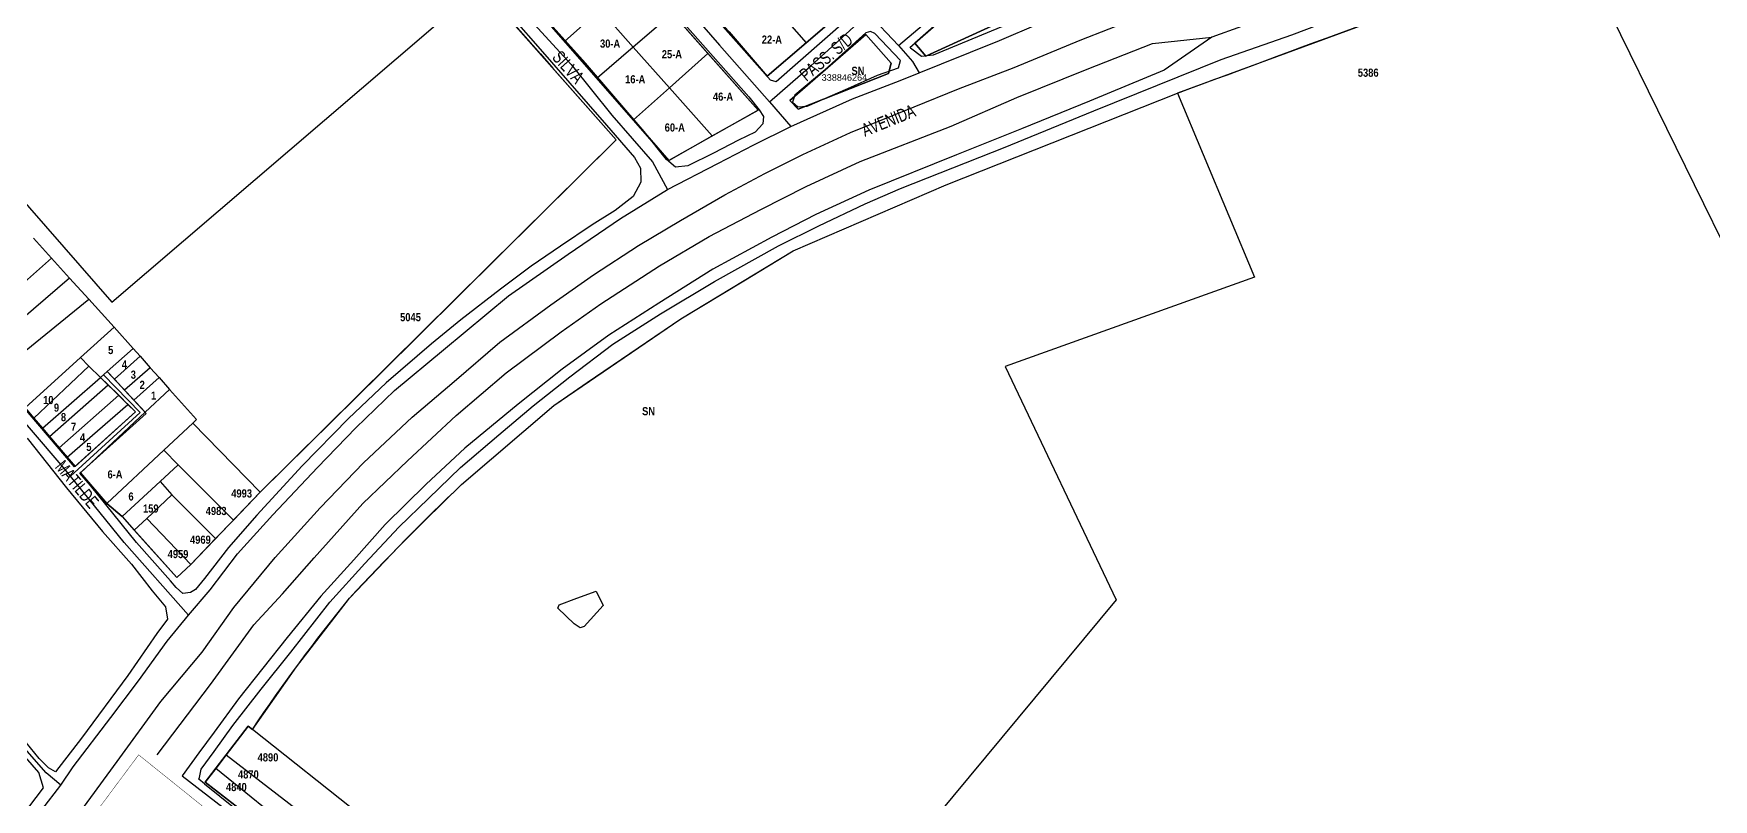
# Model space of a CAD drawing. Extents: x 206099 to 208675, y 4843659 to 4845705.
# Drawn here: x 206520 to 207036, y 4844002 to 4844237 of the extents above; entities that cross this region are included whole.
import ezdxf
from ezdxf.enums import TextEntityAlignment as Align

# ---------------------------------------------------------------- set-up
doc = ezdxf.new("R2010")
doc.units = 0
doc.header["$LTSCALE"] = 1.5
doc.header["$MEASUREMENT"] = 0
for name, color, linetype in [('CD-MALHA-LOTES', 40, 'CONTINUOUS'), ('CD_TXT_QUADRA', 7, 'CONTINUOUS'), ('LM-LIM-SETOR-FISCAL', 7, 'CONTINUOUS'), ('RU-QUADRAS', 6, 'CONTINUOUS'), ('SV-EIXO-ROD-ESTR', 7, 'CONTINUOUS'), ('SV-EIXO-RUA-N-PAV', 6, 'CONTINUOUS'), ('SV-EIXO-RUA-PAV', 20, 'CONTINUOUS'), ('SV-RUA-NAO-PAV-S-GUIA-C-GUIA', 7, 'CONTINUOUS'), ('SV-RUA-PAVIM-S-GUIA-C-GUIA', 7, 'CONTINUOUS'), ('SV-TXT-RUA-N-PAV-S-GUIA-C-GUIA', 7, 'CONTINUOUS'), ('SV-TXT-RUA-PAV-S-GUIA-C-GUIA', 7, 'CONTINUOUS'), ('Th_NmrPort', 7, 'CONTINUOUS')]:
    doc.layers.add(name, color=color, linetype=linetype)
doc.styles.add('ARIAL', font='ARIAL.TTF')
doc.styles.add('MONOTXT', font='ARIAL.TTF', dxfattribs={"height": 0.2})
doc.styles.get("Standard").update_dxf_attribs({"font": 'swisscbo.ttf'})
doc.linetypes.add('Limite', pattern='A,20,-3,[130,ltypeshp.shx,S=6.35,R=0,X=0,Y=0],-3,20', length=46)

msp = doc.modelspace()

# ---------------------------------------------------------------- linework, layer by layer
at = {"layer": 'CD-MALHA-LOTES', "linetype": 'Continuous'}
for p, q in [((206459.44, 4844251.33), (206543.73, 4844154.96)), ((206543.73, 4844154.96), (206657.11, 4844251.92)), ((206698.75, 4844204.8), (206657.11, 4844251.92)), ((206811.74, 4844253.14), (206790.54, 4844234.5)), ((206955.55, 4844250.14), (206871.23, 4844219.1)), ((207115.62, 4844016.82), (206999.31, 4844253.74)), ((206673.49, 4844245.9), (206682.93, 4844235.1)), ((206682.93, 4844235.1), (206693.86, 4844244.72)), ((206693.86, 4844244.72), (206704.02, 4844233.29)), ((206745.25, 4844248.18), (206757.09, 4844234.63)), ((206757.09, 4844234.63), (206769.11, 4844244.9)), ((206716.1, 4844243.66), (206704.02, 4844233.29)), ((206726.97, 4844231.35), (206716.1, 4844243.66)), ((206793.89, 4844230.53), (206817.87, 4844241.44)), ((206682.93, 4844235.1), (206692.88, 4844223.72)), ((206733.49, 4844237.95), (206745.13, 4844224.41)), ((206745.13, 4844224.41), (206757.09, 4844234.63)), ((206775.5, 4844237.12), (206752.09, 4844216.86)), ((206783.23, 4844228.34), (206775.5, 4844237.12)), ((206790.54, 4844234.5), (206793.89, 4844230.53)), ((206704.02, 4844233.29), (206692.88, 4844223.72)), ((206704.02, 4844233.29), (206715.12, 4844220.81)), ((206715.12, 4844220.81), (206726.97, 4844231.35)), ((206742.37, 4844213.92), (206726.97, 4844231.35)), ((206754.72, 4844214.24), (206782.43, 4844225.15)), ((206782.43, 4844225.15), (206783.23, 4844228.34)), ((206692.88, 4844223.72), (206704.03, 4844210.96)), ((206704.03, 4844210.96), (206715.12, 4844220.81)), ((206728.29, 4844206), (206715.12, 4844220.81)), ((206800.14, 4844190.95), (206871.23, 4844219.1)), ((206871.23, 4844219.1), (206894.93, 4844162.67)), ((206728.29, 4844206), (206742.37, 4844213.92)), ((206752.09, 4844216.86), (206754.72, 4844214.24)), ((206704.03, 4844210.96), (206714.93, 4844198.49)), ((206626.44, 4844133.18), (206698.75, 4844204.8)), ((206714.93, 4844198.49), (206728.29, 4844206)), ((206753.11, 4844170.67), (206800.14, 4844190.95)), ((206519.65, 4844174.62), (206525.21, 4844168.46)), ((206525.21, 4844168.46), (206498.24, 4844144.57)), ((206525.21, 4844168.46), (206530.78, 4844162.34)), ((206737.99, 4844161.52), (206753.11, 4844170.67)), ((206530.78, 4844162.34), (206503.29, 4844138.71)), ((206530.78, 4844162.34), (206536.71, 4844155.85)), ((206894.93, 4844162.67), (206818.25, 4844135.19)), ((206718.65, 4844149.85), (206737.99, 4844161.52)), ((206508.3, 4844132.83), (206536.71, 4844155.85)), ((206536.71, 4844155.85), (206544.45, 4844147.3)), ((206534.1, 4844137.9), (206544.45, 4844147.3)), ((206544.45, 4844147.3), (206550.33, 4844140.71)), ((206689.79, 4844130.24), (206718.65, 4844149.85)), ((206534.1, 4844137.9), (206517.12, 4844122.47)), ((206536.73, 4844135.31), (206534.1, 4844137.9)), ((206550.33, 4844140.71), (206542.38, 4844133.62)), ((206552.47, 4844138.31), (206544.55, 4844131.29)), ((206550.33, 4844140.71), (206552.47, 4844138.31)), ((206552.47, 4844138.31), (206555.59, 4844134.81)), ((206519.79, 4844119.33), (206536.73, 4844135.31)), ((206522.41, 4844116.25), (206540.27, 4844131.83)), ((206540.27, 4844131.83), (206536.73, 4844135.31)), ((206542.6, 4844129.55), (206540.27, 4844131.83)), ((206542.38, 4844133.62), (206544.55, 4844131.29)), ((206544.55, 4844131.29), (206547.69, 4844127.92)), ((206555.59, 4844134.81), (206547.69, 4844127.92)), ((206558.28, 4844131.78), (206550.55, 4844124.83)), ((206555.59, 4844134.81), (206558.28, 4844131.78)), ((206558.28, 4844131.78), (206561.52, 4844128.15)), ((206589.33, 4844096.56), (206626.44, 4844133.18)), ((206818.25, 4844135.19), (206852.45, 4844063.46)), ((206524.63, 4844113.64), (206542.6, 4844129.55)), ((206545.87, 4844126.33), (206527.56, 4844110.2)), ((206545.87, 4844126.33), (206542.6, 4844129.55)), ((206548.7, 4844123.53), (206545.87, 4844126.33)), ((206547.69, 4844127.92), (206550.55, 4844124.83)), ((206554, 4844121.12), (206561.52, 4844128.15)), ((206561.52, 4844128.15), (206569.75, 4844118.93)), ((206679.64, 4844123.18), (206689.79, 4844130.24)), ((206517.12, 4844122.47), (206519.79, 4844119.33)), ((206530.01, 4844107.32), (206548.7, 4844123.53)), ((206532.48, 4844104.43), (206551.04, 4844121.23)), ((206554, 4844121.12), (206534.12, 4844102.52)), ((206551.04, 4844121.23), (206548.7, 4844123.53)), ((206550.55, 4844124.83), (206554, 4844121.12)), ((206651.26, 4844098.94), (206679.64, 4844123.18)), ((206519.79, 4844119.33), (206522.41, 4844116.25)), ((206522.41, 4844116.25), (206524.63, 4844113.64)), ((206568.63, 4844117.74), (206559.73, 4844109.47)), ((206569.75, 4844118.93), (206568.63, 4844117.74)), ((206568.63, 4844117.74), (206589.33, 4844096.56)), ((206524.63, 4844113.64), (206527.56, 4844110.2)), ((206527.56, 4844110.2), (206530.01, 4844107.32)), ((206530.01, 4844107.32), (206532.48, 4844104.43)), ((206559.73, 4844109.47), (206542.23, 4844093.13)), ((206559.73, 4844109.47), (206564.13, 4844105.01)), ((206534.12, 4844102.52), (206542.23, 4844093.13)), ((206564.13, 4844105.01), (206558.65, 4844099.9)), ((206564.13, 4844105.01), (206581.12, 4844088.02)), ((206546.93, 4844089.12), (206558.65, 4844099.9)), ((206562.22, 4844095.8), (206554.49, 4844088.5)), ((206558.65, 4844099.9), (206562.22, 4844095.8)), ((206562.22, 4844095.8), (206575.62, 4844082.3)), ((206581.12, 4844088.02), (206589.33, 4844096.56)), ((206634.16, 4844082.13), (206651.26, 4844098.94)), ((206542.23, 4844093.13), (206546.93, 4844089.12)), ((206546.93, 4844089.12), (206550.64, 4844084.92)), ((206550.64, 4844084.92), (206554.49, 4844088.5)), ((206563.77, 4844070.38), (206550.64, 4844084.92)), ((206554.49, 4844088.5), (206568.01, 4844074.39)), ((206575.62, 4844082.3), (206581.12, 4844088.02)), ((206568.01, 4844074.39), (206575.62, 4844082.3)), ((206616.8, 4844063.99), (206634.16, 4844082.13)), ((206568.01, 4844074.39), (206563.77, 4844070.38)), ((206600.5, 4844042.9), (206616.8, 4844063.99)), ((206852.45, 4844063.46), (206778.98, 4843975.19)), ((206586.97, 4844023.69), (206600.5, 4844042.9)), ((206585.67, 4844024.71), (206578.87, 4844015.84)), ((206586.97, 4844023.69), (206585.67, 4844024.71)), ((206620.27, 4843997.23), (206586.97, 4844023.69)), ((206578.87, 4844015.84), (206575.68, 4844011.69)), ((206578.87, 4844015.84), (206605.3, 4843995.53)), ((206575.68, 4844011.69), (206572.46, 4844007.48)), ((206572.46, 4844007.48), (206598.69, 4843987.2)), ((206601.53, 4843990.77), (206575.68, 4844011.69))]:
    msp.add_line(p, q, dxfattribs=at)
at = {"layer": 'LM-LIM-SETOR-FISCAL', "linetype": 'Limite', "ltscale": 0.1, "const_width": 0.13, "flags": 128}
msp.add_lwpolyline([(206951.13, 4844515.15), (206103.85, 4844311.15), (206102.2, 4844310.76), (206463.03, 4843896.23), (206552, 4844015.88), (206955.36, 4843691.91), (206997.06, 4843661.13), (206998.31, 4843663.57), (207016.42, 4843698.58), (207012.73, 4843700.99), (207070.72, 4843830.73), (207120.99, 4843945.82), (207148.62, 4843951), (207201.26, 4843971.46), (207207.29, 4843958.02), (207217.12, 4843955.42), (207337.27, 4843938.21), (207437.15, 4843921.71), (207622.29, 4843892.61), (207679.53, 4843880.04), (207690.49, 4843889.02), (207671.55, 4843915.2), (207748.93, 4843970.7), (207711.26, 4844025.71), (207698.36, 4844043.55), (207668.91, 4844086.59), (207641.42, 4844125.22), (207698.91, 4844166.45), (207678.15, 4844195.51), (207667.43, 4844209.54), (207654.06, 4844227.54), (207631.24, 4844260.95), (207605.71, 4844299.54), (207598, 4844309.83), (207586.64, 4844326.37), (207553.25, 4844375.41), (207542.96, 4844389.81), (207530.49, 4844407.67), (207597.31, 4844451.76), (207621.23, 4844476.19), (207656.93, 4844513), (207690.53, 4844547.25), (207699.44, 4844555.93), (207701.4, 4844564.61), (207693.13, 4844573.37), (207679, 4844583.84), (207661.07, 4844596.77), (207637.45, 4844615.37), (207585.86, 4844655.97), (207575.48, 4844664.69), (207569.08, 4844671.5), (207569.45, 4844680.36), (207654.93, 4844703.13), (207663.89, 4844680.39), (207677.57, 4844669.34), (207702.32, 4844650.54), (207716.26, 4844640.68), (207753.78, 4844609.83), (207762.93, 4844554.62), (207770.13, 4844473.57), (207776.84, 4844472.68), (207793.01, 4844360.57), (207785.17, 4844355.62), (207770.44, 4844345.59), (207748.43, 4844330.95), (207747.91, 4844324.8), (207753.52, 4844317.31), (207769.28, 4844298.69), (207775.01, 4844293.43), (207782.88, 4844283.92), (207789.15, 4844276.2), (207815.46, 4844244.33), (207819.38, 4844241.82), (207833.89, 4844253.22), (207837.15, 4844248.8), (207827.85, 4844241.71), (207830.8, 4844238.17), (207835.76, 4844241.82), (207843.28, 4844230.65), (207850.47, 4844234.85), (207853.27, 4844229.99), (207850.22, 4844228.31), (207852.55, 4844223.47), (207862.28, 4844194.53), (207852.98, 4844190.72), (207855.45, 4844183.13), (207841.05, 4844179.2), (207842.75, 4844174.19), (207831.58, 4844167.48), (207835.38, 4844161.88), (207841.17, 4844165.37), (207847.07, 4844155.75), (207831.32, 4844146.19), (207834.89, 4844140.85), (207829.27, 4844137.4), (207831.74, 4844133), (207827.93, 4844130.58), (207830.96, 4844126.13), (207825.79, 4844122.95), (207828.8, 4844117.88), (207826.74, 4844116.71), (207837.07, 4844101.63), (207828.21, 4844096.11), (207838.21, 4844083.58), (207810.77, 4844063.9), (207814.94, 4844058.51), (207818.35, 4844060.87), (207823.85, 4844053.22), (207815.63, 4844047.62), (207818.11, 4844034.1), (207801.11, 4844022.39), (207805.92, 4844012.86), (207800.29, 4844003.99), (207792.72, 4843932.76), (207821.91, 4843926.4), (207859.75, 4843922.03), (207884.09, 4843912.26), (207889.39, 4843912.02), (207898.99, 4843924.88), (207898.88, 4843930.09), (207899.02, 4843938.96), (207962.06, 4843938.77), (207963.84, 4843901.85), (207941.02, 4843902.05), (207942.04, 4843841.47), (208007.7, 4843841.21), (208022.14, 4843841.12), (208036.07, 4843839.89), (208056.34, 4843840.14), (208090.26, 4843841.1), (208106.1, 4843842.59), (208189.59, 4843856.54), (208188.16, 4843865.4), (208275.25, 4843877.18), (208292.72, 4843880.37), (208298.69, 4843887.78), (208321.91, 4843926.37), (208334.62, 4843947.55), (208347.38, 4843979.84), (208351.66, 4843981.53), (208361.4, 4843993.9), (208372.92, 4843999.2), (208371.9, 4844007.23), (208387.36, 4844030.68), (208393.74, 4844026.56), (208401.25, 4844038.55), (208394.9, 4844042.64), (208398.77, 4844059.02), (208405.89, 4844063.32), (208424.47, 4844062.68), (208426.06, 4844069.85), (208422.67, 4844090.07), (208413.98, 4844110.55), (208424.48, 4844115.64), (208426.74, 4844111.64), (208466.87, 4844139.33), (208484, 4844172.26), (208526.46, 4844173.32), (208524.92, 4844238.99), (208556.34, 4844273.82), (208606.67, 4844329.22), (208617.29, 4844355.28), (208634.75, 4844382.44), (208623.4, 4844573.87), (208620.94, 4844586.93), (208617.24, 4844585.48), (208611.62, 4844582.44), (208602.16, 4844575.47), (208597.22, 4844571.55), (208589.65, 4844565.64), (208583.91, 4844560.59), (208574.64, 4844553.13), (208565.88, 4844547.77), (208558.91, 4844543.84), (208546.16, 4844536.68), (208538.21, 4844532.01), (208523.21, 4844523.48), (208501.29, 4844510.52), (208474.09, 4844504.73), (208470.3, 4844549.75), (208469.96, 4844556.19), (208469.21, 4844570.01), (208467.84, 4844586.2), (208466.79, 4844596.16), (208463.28, 4844642.74), (208459.25, 4844689.33), (208457.41, 4844719.81), (208456.59, 4844734.9), (208455.83, 4844742.23), (208452.75, 4844785.24), (208451.92, 4844795.94), (208448.46, 4844834.88), (208447.26, 4844852.46), (208446.16, 4844873.31), (208445.12, 4844881.64), (208441.97, 4844928.93), (208438.81, 4844974.82), (208435.74, 4845020.91), (208434.09, 4845038.6), (208431.09, 4845069.57), (208428.45, 4845117.03), (208425.65, 4845163.09), (208425.04, 4845177.97), (208424.21, 4845193.61), (208423.19, 4845208.28), (208420.65, 4845245.05), (208420.1, 4845254.11), (208419.59, 4845259.67), (208417.58, 4845281.54), (208417.08, 4845287.58), (208415.98, 4845307.61), (208414.07, 4845322.51), (208412.84, 4845335.67), (208409.33, 4845349.09), (208404.94, 4845354.53), (208397.22, 4845363.48), (208391.26, 4845367.95), (208373.27, 4845347.25), (208334.49, 4845303.29), (208294.22, 4845257.76), (208255.35, 4845213.1), (208212.72, 4845163.71), (208171.57, 4845116.42), (208140.51, 4845080.89), (208114.59, 4845051), (208102.6, 4845036.98), (208066.61, 4844996.14), (208032.07, 4844956.22), (207998.73, 4844916.29), (207967.12, 4844879.57), (207953.42, 4844867.05), (207945.01, 4844857.92), (207921.99, 4844836.18), (207906.18, 4844822.02), (207877.77, 4844798.99), (207836.45, 4844772.36), (207834.47, 4844792.78), (207833.01, 4844807.86), (207831.55, 4844856.55), (207830.63, 4844904.88), (207830.37, 4844927.94), (207830.09, 4844953.39), (207831, 4845001.71), (207831.73, 4845050.95), (207831.55, 4845099.46), (207831.55, 4845147.97), (207831.18, 4845196.48), (207831.39, 4845224.82), (207831.52, 4845241.53), (207831.55, 4845245.91), (207831.55, 4845246.41), (207831.18, 4845294.78), (207831.18, 4845343.11), (207831.73, 4845394.36), (207833.37, 4845443.42), (207833.92, 4845490.65), (207833.71, 4845521.07), (207833.56, 4845541.9), (207833.48, 4845550.53), (207833.19, 4845579.45), (207832.83, 4845604.85), (207833.56, 4845629.33), (207836.48, 4845656.56), (207836.76, 4845664.71), (207825.37, 4845667.68), (207821.82, 4845668.69), (207816.91, 4845670.09), (207805.68, 4845673.47), (207791.7, 4845677.75), (207783.5, 4845679.57), (207766.81, 4845685.02), (207754.43, 4845688.82), (207739.64, 4845691.3), (207722.13, 4845693.94), (207717.1, 4845694.68), (207690.08, 4845700.62), (207680.08, 4845702.89), (207670.03, 4845704.98), (207667.81, 4845700.16), (207660.99, 4845676.98), (207660.54, 4845673.8), (207657.39, 4845659.57), (207656.59, 4845656.53), (207655.95, 4845653.98), (207650.56, 4845639.59), (207647.27, 4845633.02), (207644.17, 4845622.85), (207641.37, 4845615.1), (207618.1, 4845615.4), (207601.33, 4845615.86), (207592.93, 4845615.82), (207543.69, 4845617.43), (207493.78, 4845618.83), (207471.28, 4845620.61), (207442.67, 4845621.38), (207409.05, 4845621.45), (207395.8, 4845621.64), (207345.61, 4845622.76), (207297.34, 4845623.66), (207302.37, 4845557.49), (207306.56, 4845504.34), (207309.91, 4845464.2), (207314.17, 4845425.29), (207318.44, 4845350.96), (207323.01, 4845301.38), (207326.21, 4845262.61), (207329.56, 4845220.35), (207332.3, 4845183.41), (207332.77, 4845157.36), (207331.5, 4845129.31), (207329.48, 4845113.1), (207327.97, 4845099.78), (207322.7, 4845067.42), (207315.32, 4845031.5), (207304.58, 4844989.44), (207294.83, 4844945.95), (207285.39, 4844902.77), (207275.03, 4844859.74), (207265.74, 4844820.37), (207255.53, 4844777.19), (207247.26, 4844743.37), (207237.49, 4844702.4), (207233.3, 4844686.1), (207226.31, 4844651.65), (207222.36, 4844634.38), (207221.5, 4844580.09), (207184.7, 4844571.41), (207132.94, 4844558.17), (207106.7, 4844555.23), (207101.3, 4844554.58), (207090.18, 4844551.4), (207069.41, 4844546.2), (207052.47, 4844541.19), (207025, 4844537.01), (206969.31, 4844520.12)], close=True, dxfattribs=at)
at = {"layer": 'RU-QUADRAS', "color": 6, "linetype": 'Continuous'}
msp.add_lwpolyline([(206325.28, 4844351.83), (206333.57, 4844355.2), (206343.28, 4844357.34), (206344.21, 4844355.8), (206356.52, 4844357.69), (206390.32, 4844365.13), (206528.2, 4844399.31), (206573.81, 4844345.11, -0.002841), (206698.75, 4844204.8), (206589.33, 4844096.56), (206568.01, 4844074.39), (206563.77, 4844070.38), (206546.93, 4844089.12), (206542.23, 4844093.13), (206534.12, 4844102.52), (206554, 4844121.12), (206542.38, 4844133.62), (206540.27, 4844131.83), (206551.04, 4844121.23), (206532.48, 4844104.43), (206448.32, 4844203.29), (206377.05, 4844283.38), (206364.41, 4844299.96), (206347.85, 4844317.84)], format="xyb", close=True, dxfattribs=at)
for points in [[(206694.43, 4844283.37), (206715.55, 4844302.63), (206769.11, 4844244.9), (206745.13, 4844224.41)], [(206651.64, 4844270.9), (206674.69, 4844290.55), (206742.37, 4844213.92), (206714.93, 4844198.49)], [(206790.54, 4844234.5), (206811.74, 4844253.14), (206818.94, 4844245.16), (206817.87, 4844241.44), (206793.89, 4844230.53)], [(206752.09, 4844216.86), (206775.5, 4844237.12), (206783.23, 4844228.34), (206782.43, 4844225.15), (206754.72, 4844214.24)]]:
    msp.add_lwpolyline(points, close=True, dxfattribs=at)
msp.add_lwpolyline([(206607.61, 4843980.25), (206572.46, 4844007.48), (206585.67, 4844024.71), (206586.97, 4844023.69, -0.022185), (206616.8, 4844063.99, -0.015261), (206651.26, 4844098.94), (206679.64, 4844123.18), (206718.65, 4844149.85), (206753.11, 4844170.67), (206800.14, 4844190.95), (206871.23, 4844219.1, -0.004043), (206994.3, 4844264.05), (206999.31, 4844253.74), (207035.08, 4844271.51), (207032.31, 4844277.51), (207054.48, 4844288.58)], format="xyb", dxfattribs=at)
at = {"layer": 'SV-EIXO-ROD-ESTR'}
msp.add_line((206900.02, 4844242.9), (206881.76, 4844236.36), dxfattribs=at)
at = {"layer": 'SV-EIXO-RUA-N-PAV', "flags": 128}
msp.add_lwpolyline([(206565.42, 4844009.38), (206592.82, 4843988.19), (206622.77, 4843963.5), (206669.79, 4843924.63), (206699.07, 4843901.64), (206726.65, 4843878.53), (206757.91, 4843853.83), (206789.43, 4843828.09), (206821.09, 4843802.22), (206859.44, 4843770.7), (206887.94, 4843747.71), (206921.82, 4843719.34), (206943.63, 4843700.69), (206955.35, 4843692.21)], dxfattribs=at)
at = {"layer": 'SV-EIXO-RUA-PAV'}
for p, q in [((206816.51, 4844235.35), (206828.56, 4844240.4)), ((206841.33, 4844235.46), (206859.13, 4844242.41)), ((206798.76, 4844228.12), (206816.51, 4844235.35)), ((206821.01, 4844227.03), (206841.33, 4844235.46)), ((206843.45, 4844226.52), (206863.58, 4844234.38)), ((206863.58, 4844234.38), (206881.76, 4844236.36)), ((206881.76, 4844236.36), (206867.19, 4844226.21)), ((206786.05, 4844223.08), (206791.91, 4844225.41)), ((206791.91, 4844225.41), (206798.76, 4844228.12)), ((206803.91, 4844220.45), (206821.01, 4844227.03)), ((206821.87, 4844217.78), (206843.45, 4844226.52)), ((206867.19, 4844226.21), (206844.18, 4844216.73)), ((206771.36, 4844217.38), (206786.05, 4844223.08)), ((206790.32, 4844214.97), (206803.91, 4844220.45)), ((206752.47, 4844208.94), (206771.36, 4844217.38)), ((206770.81, 4844207.08), (206790.32, 4844214.97)), ((206801.65, 4844209.04), (206821.87, 4844217.78)), ((206844.18, 4844216.73), (206823.28, 4844208.19)), ((206741.01, 4844203.25), (206752.47, 4844208.94)), ((206773.78, 4844198.11), (206801.65, 4844209.04)), ((206756.13, 4844200.29), (206770.81, 4844207.08)), ((206823.28, 4844208.19), (206803.31, 4844200.23)), ((206730.04, 4844197.55), (206741.01, 4844203.25)), ((206744.4, 4844194.48), (206756.13, 4844200.29)), ((206803.31, 4844200.23), (206776.38, 4844189.38)), ((206714.53, 4844189.56), (206730.04, 4844197.55)), ((206732.13, 4844187.9), (206744.4, 4844194.48)), ((206757.12, 4844190.46), (206773.78, 4844198.11)), ((206700.1, 4844180.66), (206714.53, 4844189.56)), ((206718.54, 4844180.01), (206732.13, 4844187.9)), ((206743.18, 4844183.36), (206757.12, 4844190.46)), ((206776.38, 4844189.38), (206760.08, 4844181.87)), ((206727.34, 4844175.16), (206743.18, 4844183.36)), ((206684.02, 4844169.71), (206700.1, 4844180.66)), ((206705.61, 4844172.34), (206718.54, 4844180.01)), ((206760.08, 4844181.87), (206746.54, 4844174.93)), ((206712.04, 4844166.15), (206727.34, 4844175.16)), ((206746.54, 4844174.93), (206728.43, 4844165.12)), ((206665.62, 4844156.93), (206684.02, 4844169.71)), ((206691.8, 4844163.36), (206705.61, 4844172.34)), ((206678.65, 4844154.15), (206691.8, 4844163.36)), ((206694.01, 4844154.4), (206712.04, 4844166.15)), ((206728.43, 4844165.12), (206711.85, 4844154.63)), ((206645.67, 4844140.34), (206665.62, 4844156.93)), ((206662.98, 4844142.64), (206678.65, 4844154.15)), ((206681.85, 4844145.79), (206694.01, 4844154.4)), ((206711.85, 4844154.63), (206696.45, 4844144.81)), ((206648.96, 4844130.59), (206662.98, 4844142.64)), ((206664.91, 4844133.22), (206681.85, 4844145.79)), ((206696.45, 4844144.81), (206682.15, 4844134.32)), ((206630.62, 4844127.82), (206645.67, 4844140.34)), ((206649.61, 4844120.11), (206664.91, 4844133.22)), ((206682.15, 4844134.32), (206668.62, 4844123.56)), ((206618.72, 4844116.3), (206630.62, 4844127.82)), ((206636.02, 4844119.63), (206648.96, 4844130.59)), ((206668.62, 4844123.56), (206652.22, 4844110.06)), ((206606.95, 4844104.15), (206618.72, 4844116.3)), ((206621.12, 4844105.6), (206636.02, 4844119.63)), ((206634.58, 4844106.18), (206649.61, 4844120.11)), ((206607.75, 4844091.8), (206621.12, 4844105.6)), ((206620.92, 4844093.06), (206634.58, 4844106.18)), ((206652.22, 4844110.06), (206640.38, 4844099.06)), ((206593.28, 4844089.56), (206606.95, 4844104.15)), ((206640.38, 4844099.06), (206627.72, 4844086.6)), ((206593.94, 4844076.46), (206607.75, 4844091.8)), ((206605.9, 4844076.4), (206620.92, 4844093.06)), ((206582.39, 4844077.67), (206593.28, 4844089.56)), ((206627.72, 4844086.6), (206618.17, 4844075.8)), ((206573.96, 4844066.59), (206582.39, 4844077.67)), ((206581.23, 4844061.11), (206593.94, 4844076.46)), ((206596.2, 4844065.33), (206605.9, 4844076.4)), ((206618.17, 4844075.8), (206607.99, 4844064.59)), ((206567.31, 4844058.76), (206573.96, 4844066.59)), ((206587.45, 4844055.77), (206596.2, 4844065.33)), ((206607.99, 4844064.59), (206597.63, 4844051.91)), ((206571.48, 4844047.41), (206581.23, 4844061.11)), ((206560.72, 4844050.81), (206567.31, 4844058.76)), ((206574.07, 4844037.46), (206587.45, 4844055.77)), ((206552, 4844038.57), (206560.72, 4844050.81)), ((206597.63, 4844051.91), (206582.74, 4844033.13)), ((206558.77, 4844032.29), (206571.48, 4844047.41)), ((206543.44, 4844027.33), (206552, 4844038.57)), ((206557.67, 4844015.88), (206574.07, 4844037.46)), ((206582.74, 4844033.13), (206575.21, 4844022.89)), ((206545.4, 4844013.88), (206558.77, 4844032.29)), ((206531.87, 4844012.24), (206543.44, 4844027.33)), ((206575.21, 4844022.89), (206570.47, 4844016.46)), ((206534.22, 4843998.54), (206545.4, 4844013.88)), ((206570.47, 4844016.46), (206565.42, 4844009.38)), ((206528.06, 4844006.61), (206531.87, 4844012.24)), ((206522.22, 4843998.99), (206528.06, 4844006.61))]:
    msp.add_line(p, q, dxfattribs=at)
at = {"layer": 'SV-EIXO-RUA-PAV', "flags": 128}
for points in [[(206569.46, 4844418.49), (206580.25, 4844405.74), (206591.36, 4844393.38), (206611.39, 4844370.59), (206649.91, 4844325.99), (206655.73, 4844319.53), (206667.55, 4844306.32), (206674.78, 4844297.95), (206687.4, 4844283.85), (206709.82, 4844257.8), (206730.47, 4844233.92), (206745.83, 4844216.48), (206752.47, 4844208.94)], [(206527.16, 4844407.71), (206552.34, 4844378.53), (206561.54, 4844367.81), (206589.37, 4844336.5), (206611.39, 4844311.98), (206638.18, 4844280.64), (206646.21, 4844271.82), (206663.42, 4844251.55), (206684.94, 4844227.92), (206697.45, 4844212.41), (206709.88, 4844198.08), (206714.53, 4844189.56)], [(206567.31, 4844058.76), (206547.6, 4844081.09), (206531.05, 4844101.48), (206528.8, 4844104.25), (206508.65, 4844127.75), (206489.52, 4844150.25), (206474.75, 4844166.86), (206442.18, 4844206.48), (206428.08, 4844222.93), (206419.69, 4844232.33), (206410.29, 4844242.74), (206400.22, 4844253.82), (206382.93, 4844273.45), (206367.15, 4844290.58), (206352.71, 4844306.02), (206340.63, 4844318.78), (206331.9, 4844332.54), (206326.19, 4844342.95), (206322.59, 4844350.8), (206320.33, 4844357.7)], [(206717.66, 4844309.91), (206734.24, 4844290.72), (206752.67, 4844269.48), (206762.77, 4844258.95), (206776.17, 4844243.67), (206785.55, 4844233.76), (206789.83, 4844228.88), (206791.91, 4844225.41)], [(206785.55, 4844233.76), (206814.51, 4844258.39)], [(206745.83, 4844216.48), (206758.56, 4844227.51), (206770.47, 4844238.25), (206776.17, 4844243.67)], [(206531.05, 4844101.48), (206552.52, 4844121.08), (206541.18, 4844132.6)], [(206528.06, 4844006.61), (206523.57, 4844010.33), (206517.72, 4844016.97), (206509.26, 4844027.32), (206500.83, 4844037.08), (206473.27, 4844069.06), (206447.55, 4844099.22)]]:
    msp.add_lwpolyline(points, dxfattribs=at)
at = {"layer": 'SV-RUA-NAO-PAV-S-GUIA-C-GUIA', "flags": 128}
msp.add_lwpolyline([(206572.26, 4844006.96), (206594.74, 4843988.87), (206612.75, 4843974.67), (206621.08, 4843968.01), (206629.68, 4843961.15), (206646.59, 4843946.93), (206670.96, 4843926.78), (206700.34, 4843904.05), (206709.96, 4843895.18), (206727.72, 4843881.22), (206775.26, 4843842.73), (206802.37, 4843821.1), (206821.3, 4843806), (206872.16, 4843763.39), (206904.98, 4843736.13), (206954.78, 4843694.93), (206955.36, 4843694.5)], dxfattribs=at)
at = {"layer": 'SV-RUA-PAVIM-S-GUIA-C-GUIA', "flags": 128}
for points in [[(206769.51, 4844241.59), (206747.9, 4844222.64), (206746.17, 4844223.18), (206731.52, 4844239.67), (206714.8, 4844259.01), (206694.19, 4844282.65), (206693.18, 4844283.92), (206694.15, 4844286.5), (206713.61, 4844303.56), (206714.69, 4844304.53), (206716.52, 4844303.93), (206718.27, 4844301.88), (206742.37, 4844274.85), (206770.13, 4844245.87), (206771.43, 4844244.19)], [(206742.66, 4844213.98), (206744.03, 4844211.95), (206743.87, 4844209.75), (206741.43, 4844207.17), (206736.31, 4844204.76), (206728.61, 4844200.72), (206720.75, 4844196.79), (206716.96, 4844196.37), (206714.21, 4844198.82), (206707.39, 4844207.34), (206689.36, 4844228.32), (206669.42, 4844250.54), (206656.91, 4844264.72), (206652.26, 4844270.09), (206652.29, 4844271.14), (206653.73, 4844272.75), (206673.91, 4844290.64), (206675.52, 4844290.8), (206676.87, 4844289.01), (206739.53, 4844218.07)], [(206775.47, 4844237.68), (206761.93, 4844225.51), (206753.64, 4844218.58), (206752.95, 4844216.35), (206754.59, 4844214.91), (206757.44, 4844215.13), (206769.9, 4844220.6), (206779.09, 4844224.63), (206785.52, 4844226.92), (206786.1, 4844229.2), (206778.27, 4844237.44), (206776.87, 4844238.14)], [(206692.59, 4844066.19), (206694.77, 4844061.79), (206688.89, 4844055.3), (206687.73, 4844054.88), (206685.87, 4844056.08), (206680.85, 4844060.96), (206681.28, 4844061.95), (206686.68, 4844064)]]:
    msp.add_lwpolyline(points, close=True, dxfattribs=at)
for points in [[(206646.68, 4844265.3), (206673.2, 4844235.1), (206695.8, 4844209.36), (206704.42, 4844199.43), (206706.23, 4844196.13), (206706.31, 4844191.78), (206703.95, 4844187.4), (206698.48, 4844183.15), (206691.41, 4844178.7), (206681.68, 4844172.16), (206672.61, 4844165.96), (206663.22, 4844158.92), (206651.02, 4844149.51), (206641.97, 4844142.11), (206628.09, 4844130.14), (206616.45, 4844119.22), (206602.25, 4844104.71), (206588.34, 4844089.55), (206579.57, 4844079.54), (206572.26, 4844070.09), (206569.52, 4844066.72), (206567.95, 4844065.76), (206565.59, 4844065.48), (206563.54, 4844067.28), (206561.8, 4844069.31), (206551.32, 4844081.15), (206537.2, 4844098.57), (206533.96, 4844102.37), (206554.34, 4844120.76), (206550.55, 4844124.83), (206547.84, 4844127.75), (206544.65, 4844131.18), (206542.38, 4844133.62), (206540.27, 4844131.83), (206542.67, 4844129.47), (206545.97, 4844126.22), (206548.7, 4844123.53), (206551.04, 4844121.23), (206532.29, 4844104.33), (206513.36, 4844126.55)], [(206789.03, 4844233.17), (206812.82, 4844254.09), (206816.14, 4844250.21), (206819.79, 4844245.95), (206820.56, 4844243.75), (206820.43, 4844241.89), (206819.73, 4844240.55), (206815.74, 4844238.9), (206796.16, 4844230.84), (206792.61, 4844230.42), (206789.18, 4844232.96)], [(206572.26, 4844006.96), (206570.53, 4844008.43), (206570.74, 4844008.88), (206571.22, 4844011.51), (206575.21, 4844016.9), (206580.93, 4844024.84), (206589.68, 4844036.05), (206598.74, 4844047.39), (206610.76, 4844062.76), (206621.53, 4844074.66), (206631.94, 4844085.87), (206641.07, 4844094.62), (206650.93, 4844104.14), (206662.65, 4844114.17), (206673.2, 4844123.13), (206684.49, 4844132.02), (206697.71, 4844142.05), (206712.36, 4844151.4), (206728.93, 4844161.24), (206748.63, 4844172.25), (206761.04, 4844178.36), (206775.22, 4844185.14), (206786.15, 4844189.82), (206814.37, 4844200.98), (206817.75, 4844202.32), (206845.51, 4844213.72), (206884.7, 4844229.45), (206906.36, 4844237.06), (206931.58, 4844246.58)], [(206517.7, 4844113.14), (206529.88, 4844097.87), (206540.86, 4844084.53), (206549.84, 4844074.45), (206556.16, 4844066.23), (206560.23, 4844061.38), (206560.82, 4844057.51), (206557.56, 4844053.2), (206548.65, 4844040.2), (206534.48, 4844021.05), (206526.44, 4844010.62), (206524.28, 4844011.92), (206521.46, 4844014.73), (206504.06, 4844036.03)], [(206482.22, 4843950.75), (206488.39, 4843958.84), (206496.82, 4843970.18), (206500.85, 4843975.6), (206509.9, 4843988.74), (206522.72, 4844005.78), (206521.29, 4844010.42), (206504.22, 4844030.06), (206486.82, 4844050.28), (206471.49, 4844068.43), (206445.14, 4844098.68)]]:
    msp.add_lwpolyline(points, dxfattribs=at)

# ---------------------------------------------------------------- texts
at = {"layer": 'CD_TXT_QUADRA', "color": 7, "linetype": 'Continuous', "style": 'MONOTXT'}
msp.add_text('338846264', height=2, dxfattribs=at).set_placement((206761.9, 4844222.96))
at = {"layer": 'SV-TXT-RUA-N-PAV-S-GUIA-C-GUIA', "style": 'ARIAL', "width": 0.7}
msp.add_text('MATILDE', height=4, rotation=310, dxfattribs=at).set_placement((206526.1, 4844104.2))
at = {"layer": 'SV-TXT-RUA-PAV-S-GUIA-C-GUIA', "style": 'ARIAL', "width": 0.7}
for s, rotation, p in [('PASS. S/D', 40, (206757.23, 4844222.58)), ('SILVA', 312, (206678.83, 4844229.95)), ('AVENIDA', 22, (206775.2, 4844205.71))]:
    msp.add_text(s, height=4, rotation=rotation, dxfattribs=at).set_placement(p)
at = {"layer": 'Th_NmrPort', "color": 1}
for s, p in [('30-A', (206693.79, 4844234.37)), ('22-A', (206743.5, 4844235.6)), ('25-A', (206712.77, 4844231.11)), ('16-A', (206701.5, 4844223.41)), ('SN', (206771.07, 4844226.01)), ('5386', (206926.67, 4844225.44)), ('46-A', (206728.49, 4844218.08)), ('60-A', (206713.66, 4844208.61)), ('5045', (206632.36, 4844150.33)), ('5', (206542.62, 4844140.24)), ('4', (206546.84, 4844135.79)), ('3', (206549.57, 4844132.67)), ('10', (206522.65, 4844124.88)), ('2', (206552.3, 4844129.56)), ('1', (206555.81, 4844126.24)), ('9', (206525.96, 4844122.54)), ('8', (206528.11, 4844119.62)), ('SN', (206706.72, 4844121.44)), ('7', (206531.23, 4844116.7)), ('4', (206533.96, 4844113.39)), ('5', (206535.91, 4844110.47)), ('6-A', (206542.43, 4844102.03)), ('6', (206548.86, 4844095.24)), ('4993', (206580.47, 4844096.19)), ('159', (206553.35, 4844091.54)), ('4983', (206572.63, 4844090.79)), ('4969', (206567.79, 4844081.97)), ('4959', (206560.92, 4844077.55)), ('4890', (206588.57, 4844015.11)), ('4840', (206578.85, 4844005.99)), ('4870', (206582.54, 4844009.87))]:
    msp.add_text(s, height=2.5, dxfattribs=at).set_placement(p, align=Align.MIDDLE_LEFT)

doc.saveas('drawing.dxf')
